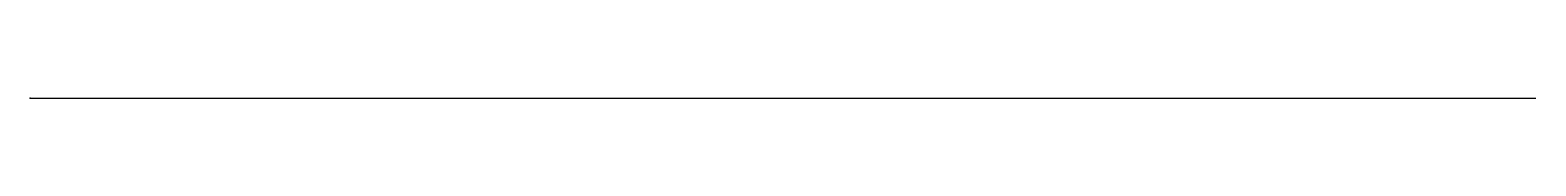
# Model space of a CAD drawing. Header units: centimetres. Extents: x 0 to 2.1, y 0 to 0.
import ezdxf

# ---------------------------------------------------------------- set-up
doc = ezdxf.new("R2010")
doc.units = ezdxf.units.CM
doc.header["$MEASUREMENT"] = 0
doc.layers.add('Teflon v3_Sketch1', color=7, linetype='Continuous')

msp = doc.modelspace()

# ---------------------------------------------------------------- linework, layer by layer
at = {"layer": 'Teflon v3_Sketch1'}
for p, q in [((0, 0, 59), (2.1, 0, 59)), ((0, 0), (2.1, 0)), ((0, 0), (0, 0, 59)), ((2.1, 0), (2.1, 0, 59))]:
    msp.add_line(p, q, dxfattribs=at)
msp.add_point((0, 0), dxfattribs=at)

doc.saveas('drawing.dxf')
